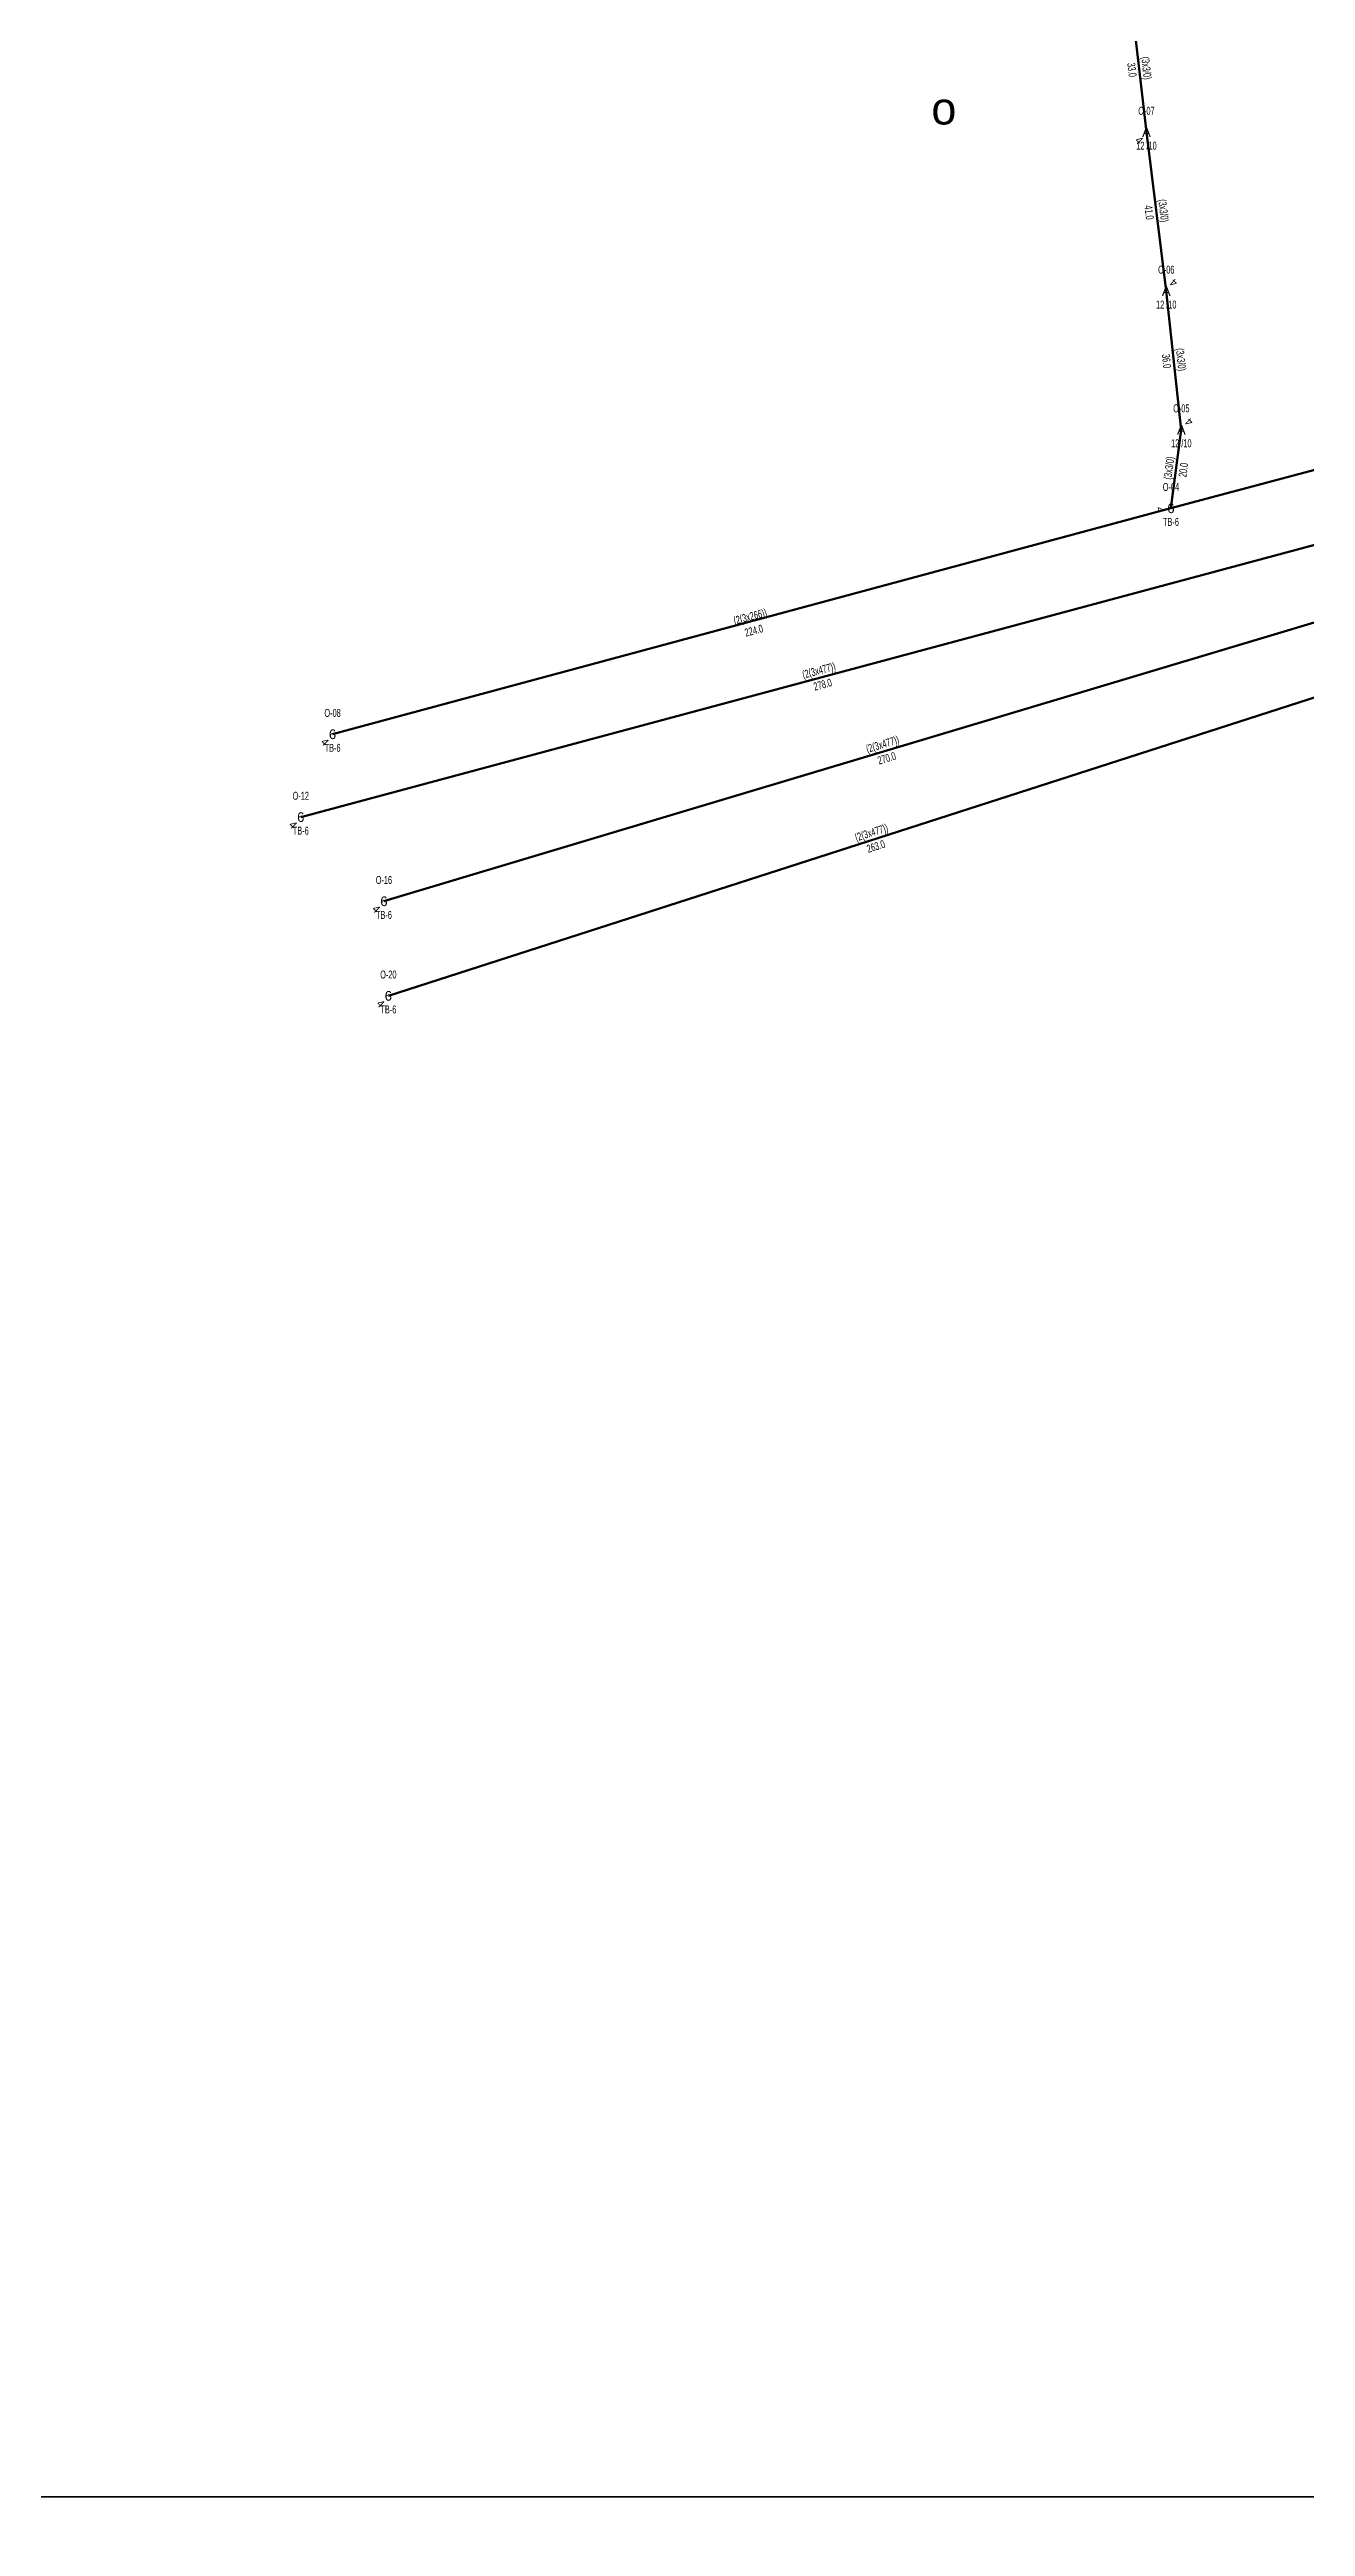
# Model space of a CAD drawing. Header units: millimetres. Extents: x 593538 to 596486, y 4087277 to 4091598.
# Drawn here: x 594642 to 594966, y 4088350 to 4088989 of the extents above; entities that cross this region are included whole.
import ezdxf
from ezdxf.enums import TextEntityAlignment as Align

# ---------------------------------------------------------------- set-up
doc = ezdxf.new("R2010")
doc.units = ezdxf.units.MM
doc.layers.add('ANTET', color=250, linetype='Continuous')
for name, color, linetype, lineweight in [('DIREK_ENH_MEVCUT', 6, 'Continuous', 25), ('DIREK_OG_MEVCUT', 16, 'Continuous', 25), ('HAT_ENH_HAVAI_MEVCUT', 6, 'Continuous', 70), ('HAT_OG_HAVAI_MEVCUT', 48, 'Continuous', 70), ('Remarks', 1, 'Continuous', 25)]:
    doc.layers.add(name, color=color, linetype=linetype, lineweight=lineweight)
doc.styles.add('Direk', font='B_CAD')
doc.styles.add('New TextStyle_0', font='ARIALUNI.ttf')
doc.styles.get("Standard").update_dxf_attribs({"font": 'Arial'})

msp = doc.modelspace()

# ---------------------------------------------------------------- linework, layer by layer
at = {"layer": 'ANTET', "flags": 128}
for points in [[(593537.5, 4088357.5), (593537.5, 4089437.5), (596057.5, 4089437.5), (596057.5, 4088357.5), (593537.5, 4088357.5)], [(594097.5, 4087277.5), (594097.5, 4088357.5), (595682.5, 4088357.5), (595682.5, 4087277.5), (594097.5, 4087277.5)]]:
    msp.add_lwpolyline(points, close=True, dxfattribs=at)
at = {"layer": 'HAT_ENH_HAVAI_MEVCUT'}
for p, q in [((595069.71, 4088907.27), (594930.98, 4088870.23)), ((594930.98, 4088870.23), (594714.72, 4088811.97)), ((594706.52, 4088790.61), (594974.78, 4088862.61)), ((594986.27, 4088846.31), (594727.97, 4088768.9)), ((594729.11, 4088744.52), (594979.47, 4088825.18))]:
    msp.add_line(p, q, dxfattribs=at)
at = {"layer": 'HAT_OG_HAVAI_MEVCUT'}
for p, q in [((594920.93, 4088999.79), (594924.66, 4088967.22)), ((594924.66, 4088967.22), (594929.77, 4088926.26)), ((594929.77, 4088926.26), (594933.66, 4088890.5)), ((594933.66, 4088890.5), (594930.98, 4088870.23))]:
    msp.add_line(p, q, dxfattribs=at)

# ---------------------------------------------------------------- texts
at = {"layer": 'DIREK_ENH_MEVCUT', "lineweight": 200, "width": 0.53}
for s, p in [('O-04', (594930.98, 4088875.73)), ('TB-6', (594930.98, 4088866.73))]:
    msp.add_text(s, height=2.05, dxfattribs=at).set_placement(p, align=Align.MIDDLE_CENTER)
at = {"layer": 'DIREK_ENH_MEVCUT', "color": 32, "style": 'Direk'}
for rotation, p in [(277.53895, (594928.2, 4088869.86)), (315, (594712.74, 4088809.99)), (315, (594704.54, 4088788.63)), (315, (594725.99, 4088766.92)), (315, (594727.13, 4088742.54))]:
    msp.add_text('4', height=2, rotation=rotation, dxfattribs=at).set_placement(p, align=Align.MIDDLE_CENTER)
at = {"layer": 'DIREK_ENH_MEVCUT', "lineweight": 200, "style": 'Direk'}
msp.add_text('6', height=2.5, dxfattribs=at).set_placement((594930.98, 4088870.23), align=Align.MIDDLE_CENTER)
at = {"layer": 'DIREK_ENH_MEVCUT', "width": 0.53}
for s, p in [('O-08', (594714.72, 4088817.47)), ('TB-6', (594714.72, 4088808.47)), ('O-12', (594706.52, 4088796.11)), ('TB-6', (594706.52, 4088787.11)), ('O-16', (594727.97, 4088774.4)), ('TB-6', (594727.97, 4088765.4)), ('O-20', (594729.11, 4088750.02)), ('TB-6', (594729.11, 4088741.02))]:
    msp.add_text(s, height=2.05, dxfattribs=at).set_placement(p, align=Align.MIDDLE_CENTER)
at = {"layer": 'DIREK_ENH_MEVCUT', "style": 'Direk'}
for p in [(594714.72, 4088811.97), (594706.52, 4088790.61), (594727.97, 4088768.9), (594729.11, 4088744.52)]:
    msp.add_text('6', height=2.5, dxfattribs=at).set_placement(p, align=Align.MIDDLE_CENTER)
at = {"layer": 'DIREK_OG_MEVCUT', "width": 0.53}
for s, p in [('O-07', (594924.66, 4088972.72)), ('12 /10', (594924.66, 4088963.72))]:
    msp.add_text(s, height=2.05, dxfattribs=at).set_placement(p, align=Align.MIDDLE_CENTER)
at = {"layer": 'DIREK_OG_MEVCUT', "color": 32, "style": 'Direk'}
for rotation, p in [(318.26797, (594922.8, 4088965.13)), (498.10924, (594931.64, 4088928.35)), (495, (594935.64, 4088892.48))]:
    msp.add_text('4', height=2, rotation=rotation, dxfattribs=at).set_placement(p, align=Align.MIDDLE_CENTER)
at = {"layer": 'DIREK_OG_MEVCUT', "style": 'Direk'}
msp.add_text('A', height=2.5, dxfattribs=at).set_placement((594924.66, 4088967.22), align=Align.MIDDLE_CENTER)
at = {"layer": 'DIREK_OG_MEVCUT', "linetype": 'ByBlock', "width": 0.53}
for s, p in [('O-06', (594929.77, 4088931.76)), ('12 /10', (594929.77, 4088922.76)), ('O-05', (594933.66, 4088896)), ('12 /10', (594933.66, 4088887))]:
    msp.add_text(s, height=2.05, dxfattribs=at).set_placement(p, align=Align.MIDDLE_CENTER)
at = {"layer": 'DIREK_OG_MEVCUT', "linetype": 'ByBlock', "style": 'Direk'}
for p in [(594929.77, 4088926.26), (594933.66, 4088890.5)]:
    msp.add_text('A', height=2.5, dxfattribs=at).set_placement(p, align=Align.MIDDLE_CENTER)
at = {"layer": 'HAT_ENH_HAVAI_MEVCUT', "lineweight": 30, "width": 0.53}
for s, rotation, p in [('(2(3x266))', 374.78438, (594822.7, 4088841.34, 297357.36)), ('(2(3x477))', 15.02321, (594840.43, 4088827.43)), ('(2(3x477))', 376.68174, (594856.88, 4088808.42)), ('(2(3x477))', 17.85731, (594854.03, 4088785.66))]:
    msp.add_text(s, height=2.05, rotation=rotation, dxfattribs=at).set_placement(p, align=Align.CENTER)
for s, rotation, p in [('224.0', 374.78438, (594823.13, 4088839.7, 297357.36)), ('278.0', 15.02321, (594840.87, 4088825.79)), ('270.0', 376.68174, (594857.37, 4088806.79)), ('263.0', 17.85731, (594854.55, 4088784.04))]:
    msp.add_text(s, height=2.05, rotation=rotation, dxfattribs=at).set_placement(p, align=Align.TOP_CENTER)
at = {"layer": 'HAT_OG_HAVAI_MEVCUT', "lineweight": 30, "width": 0.53}
for s, rotation, p in [('33.0', 276.53595, (594921.95, 4088983.4)), ('41.0', 277.10247, (594926.37, 4088946.63)), ('36.0', 276.21847, (594930.87, 4088908.29, 297466.83)), ('20.0', 442.44957, (594933.16, 4088880.25, 297465.49))]:
    msp.add_text(s, height=2.05, rotation=rotation, dxfattribs=at).set_placement(p, align=Align.TOP_CENTER)
for rotation, p in [(276.53595, (594923.64, 4088983.6)), (277.10247, (594928.06, 4088946.85)), (276.21847, (594932.56, 4088908.47, 297466.83)), (442.44957, (594931.48, 4088880.47, 297465.49))]:
    msp.add_text('(3x3/0)', height=2.05, rotation=rotation, dxfattribs=at).set_placement(p, align=Align.CENTER)
at = {"layer": 'Remarks', "lineweight": 0, "insert": (594869.18, 4088977.51), "char_height": 8.32, "attachment_point": 1, "style": 'New TextStyle_0'}
msp.add_mtext('o', dxfattribs=at)

doc.saveas('drawing.dxf')
